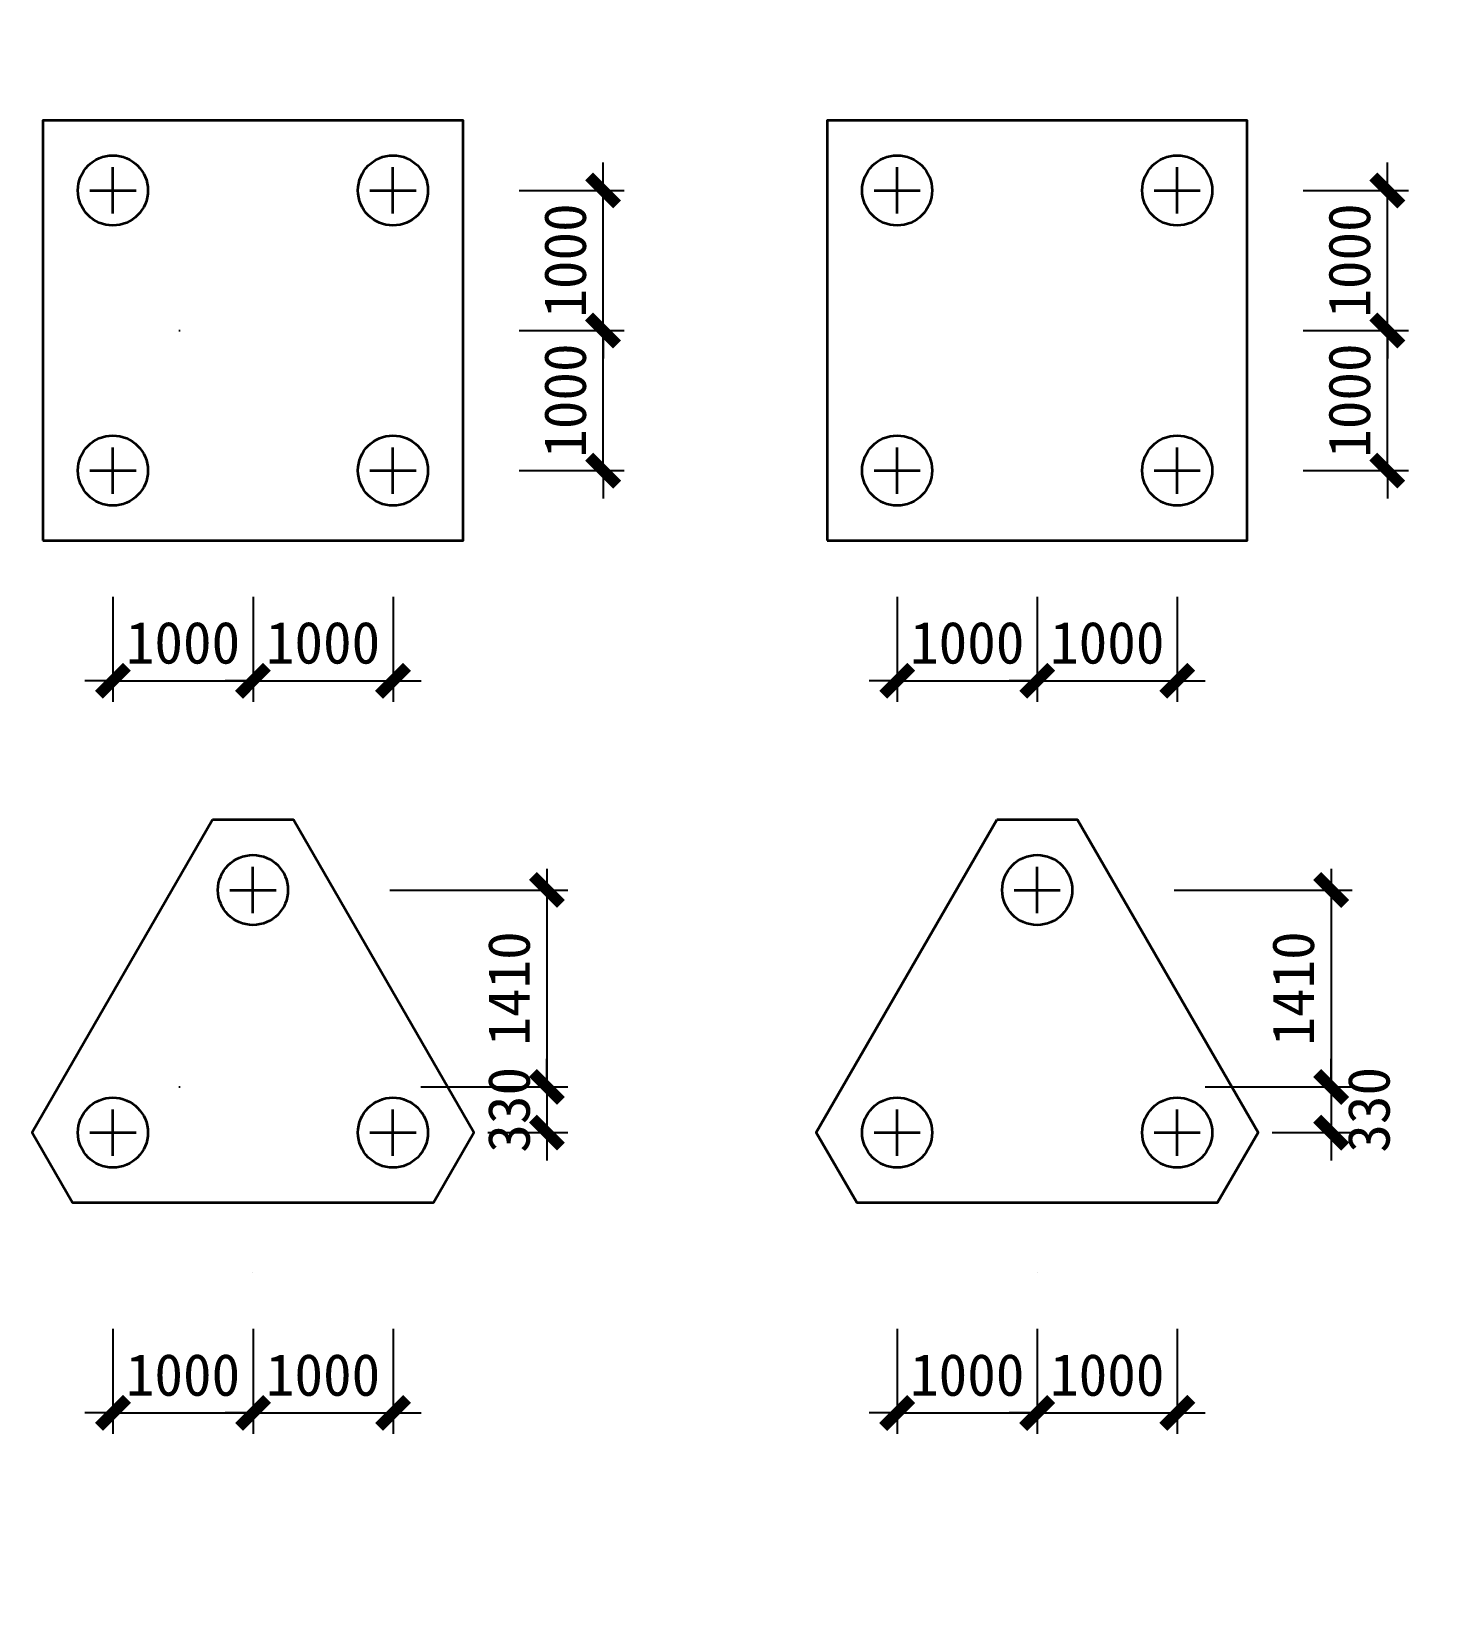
# Model space of a CAD drawing. Header units: millimetres. Extents: x -8252 to 341964, y -299084 to 206355.
# Drawn here: x 26817 to 36784, y 7842 to 19134 of the extents above; entities that cross this region are included whole.
import ezdxf

# ---------------------------------------------------------------- set-up
doc = ezdxf.new("R2010")
doc.units = ezdxf.units.MM
doc.header["$LTSCALE"] = 500
doc.header["$PDMODE"] = 2
doc.header["$PDSIZE"] = 200
doc.linetypes.add('DASHDOT', pattern=[25.4, 12.7, -6.35, 0, -6.35])
doc.layers.add('dim____', color=70, linetype='Continuous')
doc.layers.add('DOTE', color=20, linetype='DASHDOT')
doc.layers.add('s121', color=2, linetype='Continuous', lineweight=35)
doc.layers.add('zkz', color=200, linetype='Continuous', lineweight=35)
doc.styles.add('宋体', font='')
doc.styles.get('宋体').set_extended_font_data('宋体')
doc.dimstyles.new('ISO-25', dxfattribs={"dimtxt": 2.5, "dimasz": 2.5, "dimexe": 1.25, "dimexo": 0.625, "dimtad": 1, "dimtxsty": 'Standard', "dimcen": 2.5, "dimadec": 0, "dimazin": 0, "dimtfac": 1, "dimtmove": 0, "dimatfit": 3, "dimfxl": 1, "dimarcsym": 0})

# ---------------------------------------------------------------- blocks, each defined once
blk = doc.blocks.new('_ArchTick')
at = {"color": 0, "linetype": 'ByBlock', "const_width": 0.4}
blk.add_lwpolyline([(-0.5, -0.5), (0.5, 0.5)], dxfattribs=at)
blk = doc.blocks.new('*D698')
at = {"layer": 'Defpoints', "color": 0, "transparency": 16777216}
for p in [(27398, 15500), (28398, 15500), (28398, 14500)]:
    blk.add_point(p, dxfattribs=at)
at = {"layer": 'dim____', "color": 0, "lineweight": -2, "transparency": 16777216}
for p, q in [((27398, 15100), (27398, 14350)), ((28398, 15100), (28398, 14350)), ((27398, 14500), (27198, 14500)), ((27398, 14500), (28398, 14500)), ((28398, 14500), (28598, 14500))]:
    blk.add_line(p, q, dxfattribs=at)
at = {"layer": 'dim____', "color": 0, "lineweight": -2, "transparency": 16777216, "xscale": 200, "yscale": 200, "zscale": 200}
blk.add_blockref('_ArchTick', (27398, 14500), dxfattribs=at)
at = {"layer": 'dim____', "color": 0, "lineweight": -2, "transparency": 16777216, "xscale": 200, "yscale": 200, "zscale": 200, "rotation": 180}
blk.add_blockref('_ArchTick', (28398, 14500), dxfattribs=at)
at = {"layer": 'dim____', "color": 7, "transparency": 16777216, "insert": (27898, 14770), "char_height": 300, "attachment_point": 5, "style": '宋体'}
blk.add_mtext('1000', dxfattribs=at)
blk = doc.blocks.new('*D699')
at = {"layer": 'Defpoints', "color": 0, "transparency": 16777216}
for p in [(28398, 15500), (29398, 15500), (29398, 14500)]:
    blk.add_point(p, dxfattribs=at)
at = {"layer": 'dim____', "color": 0, "lineweight": -2, "transparency": 16777216}
for p, q in [((28398, 15100), (28398, 14350)), ((29398, 15100), (29398, 14350)), ((28398, 14500), (28198, 14500)), ((28398, 14500), (29398, 14500)), ((29398, 14500), (29598, 14500))]:
    blk.add_line(p, q, dxfattribs=at)
at = {"layer": 'dim____', "color": 0, "lineweight": -2, "transparency": 16777216, "xscale": 200, "yscale": 200, "zscale": 200}
blk.add_blockref('_ArchTick', (28398, 14500), dxfattribs=at)
at = {"layer": 'dim____', "color": 0, "lineweight": -2, "transparency": 16777216, "xscale": 200, "yscale": 200, "zscale": 200, "rotation": 180}
blk.add_blockref('_ArchTick', (29398, 14500), dxfattribs=at)
at = {"layer": 'dim____', "color": 7, "transparency": 16777216, "insert": (28898, 14770), "char_height": 300, "attachment_point": 5, "style": '宋体'}
blk.add_mtext('1000', dxfattribs=at)
blk = doc.blocks.new('*D700')
at = {"layer": 'Defpoints', "color": 0, "transparency": 16777216}
for p in [(29898, 17000), (30898, 17000), (29898, 16000)]:
    blk.add_point(p, dxfattribs=at)
at = {"layer": 'dim____', "color": 0, "lineweight": -2, "transparency": 16777216}
for p, q in [((30898, 17000), (30898, 17200)), ((30298, 17000), (31048, 17000)), ((30898, 16000), (30898, 17000)), ((30298, 16000), (31048, 16000)), ((30898, 16000), (30898, 15800))]:
    blk.add_line(p, q, dxfattribs=at)
at = {"layer": 'dim____', "color": 0, "lineweight": -2, "transparency": 16777216, "xscale": 200, "yscale": 200, "zscale": 200}
for p, rotation in [((30898, 17000), 270), ((30898, 16000), 90)]:
    blk.add_blockref('_ArchTick', p, dxfattribs=dict(at, rotation=rotation))
at = {"layer": 'dim____', "color": 7, "transparency": 16777216, "insert": (30628, 16500), "char_height": 300, "attachment_point": 5, "rotation": 90, "style": '宋体'}
blk.add_mtext('1000', dxfattribs=at)
blk = doc.blocks.new('*D701')
at = {"layer": 'Defpoints', "color": 0, "transparency": 16777216}
for p in [(29898, 18000), (30898, 18000), (29898, 17000)]:
    blk.add_point(p, dxfattribs=at)
at = {"layer": 'dim____', "color": 0, "lineweight": -2, "transparency": 16777216}
for p, q in [((30898, 18000), (30898, 18200)), ((30298, 18000), (31048, 18000)), ((30898, 17000), (30898, 18000)), ((30298, 17000), (31048, 17000)), ((30898, 17000), (30898, 16800))]:
    blk.add_line(p, q, dxfattribs=at)
at = {"layer": 'dim____', "color": 0, "lineweight": -2, "transparency": 16777216, "xscale": 200, "yscale": 200, "zscale": 200}
for p, rotation in [((30898, 18000), 270), ((30898, 17000), 90)]:
    blk.add_blockref('_ArchTick', p, dxfattribs=dict(at, rotation=rotation))
at = {"layer": 'dim____', "color": 7, "transparency": 16777216, "insert": (30628, 17500), "char_height": 300, "attachment_point": 5, "rotation": 90, "style": '宋体'}
blk.add_mtext('1000', dxfattribs=at)
blk = doc.blocks.new('*D702')
at = {"layer": 'Defpoints', "color": 0, "transparency": 16777216}
for p in [(27398, 10273), (28398, 10273), (28398, 9273)]:
    blk.add_point(p, dxfattribs=at)
at = {"layer": 'dim____', "color": 0, "lineweight": -2, "transparency": 16777216}
for p, q in [((27398, 9873), (27398, 9123)), ((28398, 9873), (28398, 9123)), ((27398, 9273), (27198, 9273)), ((27398, 9273), (28398, 9273)), ((28398, 9273), (28598, 9273))]:
    blk.add_line(p, q, dxfattribs=at)
at = {"layer": 'dim____', "color": 0, "lineweight": -2, "transparency": 16777216, "xscale": 200, "yscale": 200, "zscale": 200}
blk.add_blockref('_ArchTick', (27398, 9273), dxfattribs=at)
at = {"layer": 'dim____', "color": 0, "lineweight": -2, "transparency": 16777216, "xscale": 200, "yscale": 200, "zscale": 200, "rotation": 180}
blk.add_blockref('_ArchTick', (28398, 9273), dxfattribs=at)
at = {"layer": 'dim____', "color": 7, "transparency": 16777216, "insert": (27898, 9543), "char_height": 300, "attachment_point": 5, "style": '宋体'}
blk.add_mtext('1000', dxfattribs=at)
blk = doc.blocks.new('*D703')
at = {"layer": 'Defpoints', "color": 0, "transparency": 16777216}
for p in [(28398, 10273), (29398, 10273), (29398, 9273)]:
    blk.add_point(p, dxfattribs=at)
at = {"layer": 'dim____', "color": 0, "lineweight": -2, "transparency": 16777216}
for p, q in [((28398, 9873), (28398, 9123)), ((29398, 9873), (29398, 9123)), ((28398, 9273), (28198, 9273)), ((28398, 9273), (29398, 9273)), ((29398, 9273), (29598, 9273))]:
    blk.add_line(p, q, dxfattribs=at)
at = {"layer": 'dim____', "color": 0, "lineweight": -2, "transparency": 16777216, "xscale": 200, "yscale": 200, "zscale": 200}
blk.add_blockref('_ArchTick', (28398, 9273), dxfattribs=at)
at = {"layer": 'dim____', "color": 0, "lineweight": -2, "transparency": 16777216, "xscale": 200, "yscale": 200, "zscale": 200, "rotation": 180}
blk.add_blockref('_ArchTick', (29398, 9273), dxfattribs=at)
at = {"layer": 'dim____', "color": 7, "transparency": 16777216, "insert": (28898, 9543), "char_height": 300, "attachment_point": 5, "style": '宋体'}
blk.add_mtext('1000', dxfattribs=at)
blk = doc.blocks.new('*D704')
at = {"layer": 'Defpoints', "color": 0, "transparency": 16777216}
for p in [(28975, 13006), (29497, 11600), (30497, 11600)]:
    blk.add_point(p, dxfattribs=at)
at = {"layer": 'dim____', "color": 0, "lineweight": -2, "transparency": 16777216}
for p, q in [((30497, 13156), (30497, 11450)), ((29375, 13006), (30647, 13006)), ((29897, 11600), (30647, 11600))]:
    blk.add_line(p, q, dxfattribs=at)
at = {"layer": 'dim____', "color": 0, "lineweight": -2, "transparency": 16777216, "xscale": 200, "yscale": 200, "zscale": 200}
for p, rotation in [((30497, 13006), 90), ((30497, 11600), 270)]:
    blk.add_blockref('_ArchTick', p, dxfattribs=dict(at, rotation=rotation))
at = {"layer": 'dim____', "color": 7, "transparency": 16777216, "insert": (30227, 12303), "char_height": 300, "attachment_point": 5, "rotation": 90, "style": '宋体'}
blk.add_mtext('1410', dxfattribs=at)
blk = doc.blocks.new('*D705')
at = {"layer": 'Defpoints', "color": 0, "transparency": 16777216}
for p in [(29497, 11600), (29975, 11274), (30497, 11274)]:
    blk.add_point(p, dxfattribs=at)
at = {"layer": 'dim____', "color": 0, "lineweight": -2, "transparency": 16777216}
for p, q in [((30497, 11600), (30497, 11800)), ((29597, 11600), (30647, 11600)), ((30497, 11600), (30497, 11274)), ((30075, 11274), (30647, 11274)), ((30497, 11274), (30497, 11074))]:
    blk.add_line(p, q, dxfattribs=at)
at = {"layer": 'dim____', "color": 0, "lineweight": -2, "transparency": 16777216, "xscale": 200, "yscale": 200, "zscale": 200}
for p, rotation in [((30497, 11600), 270), ((30497, 11274), 90)]:
    blk.add_blockref('_ArchTick', p, dxfattribs=dict(at, rotation=rotation))
at = {"layer": 'dim____', "color": 7, "transparency": 16777216, "insert": (30227, 11437), "char_height": 300, "attachment_point": 5, "rotation": 90, "style": '宋体'}
blk.add_mtext('330', dxfattribs=at)
blk = doc.blocks.new('*D708')
at = {"layer": 'Defpoints', "color": 0, "transparency": 16777216}
for p in [(32998, 15500), (33998, 15500), (33998, 14500)]:
    blk.add_point(p, dxfattribs=at)
at = {"layer": 'dim____', "color": 0, "lineweight": -2, "transparency": 16777216}
for p, q in [((32998, 15100), (32998, 14350)), ((33998, 15100), (33998, 14350)), ((32998, 14500), (32798, 14500)), ((32998, 14500), (33998, 14500)), ((33998, 14500), (34198, 14500))]:
    blk.add_line(p, q, dxfattribs=at)
at = {"layer": 'dim____', "color": 0, "lineweight": -2, "transparency": 16777216, "xscale": 200, "yscale": 200, "zscale": 200}
blk.add_blockref('_ArchTick', (32998, 14500), dxfattribs=at)
at = {"layer": 'dim____', "color": 0, "lineweight": -2, "transparency": 16777216, "xscale": 200, "yscale": 200, "zscale": 200, "rotation": 180}
blk.add_blockref('_ArchTick', (33998, 14500), dxfattribs=at)
at = {"layer": 'dim____', "color": 7, "transparency": 16777216, "insert": (33498, 14770), "char_height": 300, "attachment_point": 5, "style": '宋体'}
blk.add_mtext('1000', dxfattribs=at)
blk = doc.blocks.new('*D709')
at = {"layer": 'Defpoints', "color": 0, "transparency": 16777216}
for p in [(33998, 15500), (34998, 15500), (34998, 14500)]:
    blk.add_point(p, dxfattribs=at)
at = {"layer": 'dim____', "color": 0, "lineweight": -2, "transparency": 16777216}
for p, q in [((33998, 15100), (33998, 14350)), ((34998, 15100), (34998, 14350)), ((33998, 14500), (33798, 14500)), ((33998, 14500), (34998, 14500)), ((34998, 14500), (35198, 14500))]:
    blk.add_line(p, q, dxfattribs=at)
at = {"layer": 'dim____', "color": 0, "lineweight": -2, "transparency": 16777216, "xscale": 200, "yscale": 200, "zscale": 200}
blk.add_blockref('_ArchTick', (33998, 14500), dxfattribs=at)
at = {"layer": 'dim____', "color": 0, "lineweight": -2, "transparency": 16777216, "xscale": 200, "yscale": 200, "zscale": 200, "rotation": 180}
blk.add_blockref('_ArchTick', (34998, 14500), dxfattribs=at)
at = {"layer": 'dim____', "color": 7, "transparency": 16777216, "insert": (34498, 14770), "char_height": 300, "attachment_point": 5, "style": '宋体'}
blk.add_mtext('1000', dxfattribs=at)
blk = doc.blocks.new('*D710')
at = {"layer": 'Defpoints', "color": 0, "transparency": 16777216}
for p in [(35498, 17000), (36498, 17000), (35498, 16000)]:
    blk.add_point(p, dxfattribs=at)
at = {"layer": 'dim____', "color": 0, "lineweight": -2, "transparency": 16777216}
for p, q in [((36498, 17000), (36498, 17200)), ((35898, 17000), (36648, 17000)), ((36498, 16000), (36498, 17000)), ((35898, 16000), (36648, 16000)), ((36498, 16000), (36498, 15800))]:
    blk.add_line(p, q, dxfattribs=at)
at = {"layer": 'dim____', "color": 0, "lineweight": -2, "transparency": 16777216, "xscale": 200, "yscale": 200, "zscale": 200}
for p, rotation in [((36498, 17000), 270), ((36498, 16000), 90)]:
    blk.add_blockref('_ArchTick', p, dxfattribs=dict(at, rotation=rotation))
at = {"layer": 'dim____', "color": 7, "transparency": 16777216, "insert": (36228, 16500), "char_height": 300, "attachment_point": 5, "rotation": 90, "style": '宋体'}
blk.add_mtext('1000', dxfattribs=at)
blk = doc.blocks.new('*D711')
at = {"layer": 'Defpoints', "color": 0, "transparency": 16777216}
for p in [(35498, 18000), (36498, 18000), (35498, 17000)]:
    blk.add_point(p, dxfattribs=at)
at = {"layer": 'dim____', "color": 0, "lineweight": -2, "transparency": 16777216}
for p, q in [((36498, 18000), (36498, 18200)), ((35898, 18000), (36648, 18000)), ((36498, 17000), (36498, 18000)), ((35898, 17000), (36648, 17000)), ((36498, 17000), (36498, 16800))]:
    blk.add_line(p, q, dxfattribs=at)
at = {"layer": 'dim____', "color": 0, "lineweight": -2, "transparency": 16777216, "xscale": 200, "yscale": 200, "zscale": 200}
for p, rotation in [((36498, 18000), 270), ((36498, 17000), 90)]:
    blk.add_blockref('_ArchTick', p, dxfattribs=dict(at, rotation=rotation))
at = {"layer": 'dim____', "color": 7, "transparency": 16777216, "insert": (36228, 17500), "char_height": 300, "attachment_point": 5, "rotation": 90, "style": '宋体'}
blk.add_mtext('1000', dxfattribs=at)
blk = doc.blocks.new('*D744')
at = {"layer": 'Defpoints', "color": 0, "transparency": 16777216}
for p in [(32998, 10273), (33998, 10273), (33998, 9273)]:
    blk.add_point(p, dxfattribs=at)
at = {"layer": 'dim____', "color": 0, "lineweight": -2, "transparency": 16777216}
for p, q in [((32998, 9873), (32998, 9123)), ((33998, 9873), (33998, 9123)), ((32998, 9273), (32798, 9273)), ((32998, 9273), (33998, 9273)), ((33998, 9273), (34198, 9273))]:
    blk.add_line(p, q, dxfattribs=at)
at = {"layer": 'dim____', "color": 0, "lineweight": -2, "transparency": 16777216, "xscale": 200, "yscale": 200, "zscale": 200}
blk.add_blockref('_ArchTick', (32998, 9273), dxfattribs=at)
at = {"layer": 'dim____', "color": 0, "lineweight": -2, "transparency": 16777216, "xscale": 200, "yscale": 200, "zscale": 200, "rotation": 180}
blk.add_blockref('_ArchTick', (33998, 9273), dxfattribs=at)
at = {"layer": 'dim____', "color": 7, "transparency": 16777216, "insert": (33498, 9543), "char_height": 300, "attachment_point": 5, "style": '宋体'}
blk.add_mtext('1000', dxfattribs=at)
blk = doc.blocks.new('*D745')
at = {"layer": 'Defpoints', "color": 0, "transparency": 16777216}
for p in [(33998, 10273), (34998, 10273), (34998, 9273)]:
    blk.add_point(p, dxfattribs=at)
at = {"layer": 'dim____', "color": 0, "lineweight": -2, "transparency": 16777216}
for p, q in [((33998, 9873), (33998, 9123)), ((34998, 9873), (34998, 9123)), ((33998, 9273), (33798, 9273)), ((33998, 9273), (34998, 9273)), ((34998, 9273), (35198, 9273))]:
    blk.add_line(p, q, dxfattribs=at)
at = {"layer": 'dim____', "color": 0, "lineweight": -2, "transparency": 16777216, "xscale": 200, "yscale": 200, "zscale": 200}
blk.add_blockref('_ArchTick', (33998, 9273), dxfattribs=at)
at = {"layer": 'dim____', "color": 0, "lineweight": -2, "transparency": 16777216, "xscale": 200, "yscale": 200, "zscale": 200, "rotation": 180}
blk.add_blockref('_ArchTick', (34998, 9273), dxfattribs=at)
at = {"layer": 'dim____', "color": 7, "transparency": 16777216, "insert": (34498, 9543), "char_height": 300, "attachment_point": 5, "style": '宋体'}
blk.add_mtext('1000', dxfattribs=at)
blk = doc.blocks.new('*D746')
at = {"layer": 'Defpoints', "color": 0, "transparency": 16777216}
for p in [(34575, 13006), (35097, 11600), (36097, 11600)]:
    blk.add_point(p, dxfattribs=at)
at = {"layer": 'dim____', "color": 0, "lineweight": -2, "transparency": 16777216}
for p, q in [((36097, 13156), (36097, 11450)), ((34975, 13006), (36247, 13006)), ((35497, 11600), (36247, 11600))]:
    blk.add_line(p, q, dxfattribs=at)
at = {"layer": 'dim____', "color": 0, "lineweight": -2, "transparency": 16777216, "xscale": 200, "yscale": 200, "zscale": 200}
for p, rotation in [((36097, 13006), 90), ((36097, 11600), 270)]:
    blk.add_blockref('_ArchTick', p, dxfattribs=dict(at, rotation=rotation))
at = {"layer": 'dim____', "color": 7, "transparency": 16777216, "insert": (35827, 12303), "char_height": 300, "attachment_point": 5, "rotation": 90, "style": '宋体'}
blk.add_mtext('1410', dxfattribs=at)
blk = doc.blocks.new('*D747')
at = {"layer": 'Defpoints', "color": 0, "transparency": 16777216}
for p in [(35097, 11600), (35575, 11274), (36097, 11274)]:
    blk.add_point(p, dxfattribs=at)
at = {"layer": 'dim____', "color": 0, "lineweight": -2, "transparency": 16777216}
for p, q in [((36097, 11600), (36097, 11800)), ((35197, 11600), (36247, 11600)), ((36097, 11600), (36097, 11274)), ((35675, 11274), (36247, 11274)), ((36097, 11274), (36097, 11074))]:
    blk.add_line(p, q, dxfattribs=at)
at = {"layer": 'dim____', "color": 0, "lineweight": -2, "transparency": 16777216, "xscale": 200, "yscale": 200, "zscale": 200}
for p, rotation in [((36097, 11600), 270), ((36097, 11274), 90)]:
    blk.add_blockref('_ArchTick', p, dxfattribs=dict(at, rotation=rotation))
at = {"layer": 'dim____', "color": 7, "transparency": 16777216, "insert": (36367, 11437), "char_height": 300, "attachment_point": 5, "rotation": 90, "style": '宋体'}
blk.add_mtext('330', dxfattribs=at)

msp = doc.modelspace()

# ---------------------------------------------------------------- linework, layer by layer
at = {"layer": 'DOTE', "ltscale": 5}
for p, q in [((28397.528, 57900.374), (28397.528, -3449.626)), ((33997.528, 57900.374), (33997.528, -3449.626)), ((75497.528, 17000.374), (-3452.472, 17000.374)), ((75497.528, 11600.374), (-3452.472, 11600.374))]:
    msp.add_line(p, q, dxfattribs=at)
at = {"layer": 's121'}
for points in [[(26897.528, 15500.374), (29897.528, 15500.374), (29897.528, 18500.374), (26897.528, 18500.374)], [(32497.528, 15500.374), (35497.528, 15500.374), (35497.528, 18500.374), (32497.528, 18500.374)], [(28108.852, 13506.074), (26820.179, 11274.023), (27108.852, 10774.023), (29686.204, 10774.024), (29974.878, 11274.024), (28686.204, 13506.075)], [(33708.852, 13506.074), (32420.179, 11274.023), (32708.852, 10774.023), (35286.204, 10774.024), (35574.88, 11274.024), (34286.204, 13506.075)]]:
    msp.add_lwpolyline(points, close=True, dxfattribs=at)
at = {"layer": 'zkz'}
for p, q in [((27397.528, 17835.374), (27397.528, 18165.374)), ((29397.528, 17835.374), (29397.528, 18165.374)), ((32997.528, 17835.374), (32997.528, 18165.374)), ((34997.528, 17835.374), (34997.528, 18165.374)), ((27232.528, 18000.374), (27562.528, 18000.374)), ((29232.528, 18000.374), (29562.528, 18000.374)), ((32832.528, 18000.374), (33162.528, 18000.374)), ((34832.528, 18000.374), (35162.528, 18000.374)), ((27397.528, 15835.374), (27397.528, 16165.374)), ((29397.528, 15835.374), (29397.528, 16165.374)), ((32997.528, 15835.374), (32997.528, 16165.374)), ((34997.528, 15835.374), (34997.528, 16165.374)), ((27232.528, 16000.374), (27562.528, 16000.374)), ((29232.528, 16000.374), (29562.528, 16000.374)), ((32832.528, 16000.374), (33162.528, 16000.374)), ((34832.528, 16000.374), (35162.528, 16000.374)), ((28397.528, 12841.074), (28397.528, 13171.074)), ((33997.528, 12841.074), (33997.528, 13171.074)), ((28232.528, 13006.074), (28562.528, 13006.074)), ((33832.528, 13006.074), (34162.528, 13006.074)), ((27397.528, 11109.023), (27397.528, 11439.023)), ((29397.528, 11109.024), (29397.528, 11439.024)), ((32997.528, 11109.023), (32997.528, 11439.023)), ((34997.528, 11109.024), (34997.528, 11439.024)), ((27232.528, 11274.023), (27562.528, 11274.023)), ((29232.528, 11274.024), (29562.528, 11274.024)), ((32832.528, 11274.023), (33162.528, 11274.023)), ((34832.528, 11274.024), (35162.528, 11274.024))]:
    msp.add_line(p, q, dxfattribs=at)
for centre in [(27397.528, 18000.374), (29397.528, 18000.374), (32997.528, 18000.374), (34997.528, 18000.374), (27397.528, 16000.374), (29397.528, 16000.374), (32997.528, 16000.374), (34997.528, 16000.374), (28397.528, 13006.074), (33997.528, 13006.074), (27397.528, 11274.023), (29397.528, 11274.024), (32997.528, 11274.023), (34997.528, 11274.024)]:
    msp.add_circle(centre, 250, dxfattribs=at)

# ---------------------------------------------------------------- dimensions: what is measured, and where the dimension line sits
at = {"layer": 'dim____'}
for base, p1, p2, override, picture, middle in [((30897.528, 18000.374), (29897.528, 17000.374), (29897.528, 18000.374), {"dimtxt": 300, "dimasz": 200, "dimexe": 150, "dimexo": 400, "dimgap": 120, "dimtad": 1, "dimrnd": 10, "dimtxsty": '宋体', "dimblk1": 'ArchTick', "dimblk2": 'ArchTick', "dimsah": 1, "dimdle": 150, "dimclrt": 7, "dimtix": 1, "dimtmove": 0}, '*D701', (30627.528, 17500.374)), ((36497.528, 18000.374), (35497.528, 17000.374), (35497.528, 18000.374), {"dimtxt": 300, "dimasz": 200, "dimexe": 150, "dimexo": 400, "dimgap": 120, "dimtad": 1, "dimrnd": 10, "dimtxsty": '宋体', "dimblk1": 'ArchTick', "dimblk2": 'ArchTick', "dimsah": 1, "dimdle": 150, "dimclrt": 7, "dimtix": 1, "dimtmove": 0}, '*D711', (36227.528, 17500.374)), ((30897.528, 17000.374), (29897.528, 16000.374), (29897.528, 17000.374), {"dimtxt": 300, "dimasz": 200, "dimexe": 150, "dimexo": 400, "dimgap": 120, "dimtad": 1, "dimrnd": 10, "dimtxsty": '宋体', "dimblk1": 'ArchTick', "dimblk2": 'ArchTick', "dimsah": 1, "dimdle": 150, "dimclrt": 7, "dimtix": 1, "dimtmove": 0}, '*D700', (30627.528, 16500.374)), ((36497.528, 17000.374), (35497.528, 16000.374), (35497.528, 17000.374), {"dimtxt": 300, "dimasz": 200, "dimexe": 150, "dimexo": 400, "dimgap": 120, "dimtad": 1, "dimrnd": 10, "dimtxsty": '宋体', "dimblk1": 'ArchTick', "dimblk2": 'ArchTick', "dimsah": 1, "dimdle": 150, "dimclrt": 7, "dimtix": 1, "dimtmove": 0}, '*D710', (36227.528, 16500.374)), ((30497.207, 11600.374), (28974.879, 13006.074), (29497.207, 11600.374), {"dimtxt": 300, "dimasz": 200, "dimexe": 150, "dimexo": 400, "dimgap": 120, "dimtad": 1, "dimrnd": 10, "dimtxsty": '宋体', "dimblk1": 'ArchTick', "dimblk2": 'ArchTick', "dimsah": 1, "dimdle": 150, "dimclrt": 7, "dimtix": 1, "dimtmove": 0}, '*D704', (30227.207, 12303.224)), ((36097.207, 11600.374), (34574.879, 13006.074), (35097.207, 11600.374), {"dimtxt": 300, "dimasz": 200, "dimexe": 150, "dimexo": 400, "dimgap": 120, "dimtad": 1, "dimrnd": 10, "dimtxsty": '宋体', "dimblk1": 'ArchTick', "dimblk2": 'ArchTick', "dimsah": 1, "dimdle": 150, "dimclrt": 7, "dimtix": 1, "dimtmove": 0}, '*D746', (35827.207, 12303.224)), ((30497.207, 11274.024), (29497.207, 11600.374), (29974.878, 11274.024), {"dimtxt": 300, "dimasz": 200, "dimexe": 150, "dimexo": 100, "dimgap": 120, "dimtad": 1, "dimrnd": 10, "dimtxsty": '宋体', "dimblk1": 'ArchTick', "dimblk2": 'ArchTick', "dimsah": 1, "dimdle": 150, "dimclrt": 7, "dimtix": 1, "dimtmove": 0}, '*D705', (30227.207, 11437.199)), ((36097.207, 11274.024), (35097.207, 11600.374), (35574.878, 11274.024), {"dimtxt": 300, "dimasz": 200, "dimexe": 150, "dimexo": 100, "dimgap": 120, "dimtad": 2, "dimrnd": 10, "dimtxsty": '宋体', "dimblk1": 'ArchTick', "dimblk2": 'ArchTick', "dimsah": 1, "dimdle": 150, "dimclrt": 7, "dimtix": 1}, '*D747', (36367.207, 11437.199))]:
    dim = msp.add_linear_dim(base=base, p1=p1, p2=p2, angle=90, dimstyle='ISO-25', override=override, dxfattribs=at)
    dim.commit()
    dim.dimension.update_dxf_attribs({"geometry": picture, "text_midpoint": middle})
for base, p1, p2, override, picture, middle in [((28397.714, 14500.374), (27397.714, 15500.374), (28397.714, 15500.374), {"dimtxt": 300, "dimasz": 200, "dimexe": 150, "dimexo": 400, "dimgap": 120, "dimtad": 1, "dimrnd": 100, "dimtxsty": '宋体', "dimblk1": 'ArchTick', "dimblk2": 'ArchTick', "dimsah": 1, "dimdle": 150, "dimclrt": 7, "dimtix": 1, "dimtmove": 0}, '*D698', (27897.714, 14770.374)), ((29397.714, 14500.374), (28397.714, 15500.374), (29397.714, 15500.374), {"dimtxt": 300, "dimasz": 200, "dimexe": 150, "dimexo": 400, "dimgap": 120, "dimtad": 1, "dimrnd": 100, "dimtxsty": '宋体', "dimblk1": 'ArchTick', "dimblk2": 'ArchTick', "dimsah": 1, "dimdle": 150, "dimclrt": 7, "dimtix": 1, "dimtmove": 0}, '*D699', (28897.714, 14770.374)), ((33997.714, 14500.374), (32997.714, 15500.374), (33997.714, 15500.374), {"dimtxt": 300, "dimasz": 200, "dimexe": 150, "dimexo": 400, "dimgap": 120, "dimtad": 1, "dimrnd": 100, "dimtxsty": '宋体', "dimblk1": 'ArchTick', "dimblk2": 'ArchTick', "dimsah": 1, "dimdle": 150, "dimclrt": 7, "dimtix": 1, "dimtmove": 0}, '*D708', (33497.714, 14770.374)), ((34997.714, 14500.374), (33997.714, 15500.374), (34997.714, 15500.374), {"dimtxt": 300, "dimasz": 200, "dimexe": 150, "dimexo": 400, "dimgap": 120, "dimtad": 1, "dimrnd": 100, "dimtxsty": '宋体', "dimblk1": 'ArchTick', "dimblk2": 'ArchTick', "dimsah": 1, "dimdle": 150, "dimclrt": 7, "dimtix": 1, "dimtmove": 0}, '*D709', (34497.714, 14770.374)), ((28397.63, 9273.022), (27397.63, 10273.022), (28397.63, 10273.022), {"dimtxt": 300, "dimasz": 200, "dimexe": 150, "dimexo": 400, "dimgap": 120, "dimtad": 1, "dimrnd": 10, "dimtxsty": '宋体', "dimblk1": 'ArchTick', "dimblk2": 'ArchTick', "dimsah": 1, "dimdle": 150, "dimclrt": 7, "dimtix": 1, "dimtmove": 0}, '*D702', (27897.63, 9543.022)), ((29397.63, 9273.022), (28397.63, 10273.022), (29397.63, 10273.022), {"dimtxt": 300, "dimasz": 200, "dimexe": 150, "dimexo": 400, "dimgap": 120, "dimtad": 1, "dimrnd": 10, "dimtxsty": '宋体', "dimblk1": 'ArchTick', "dimblk2": 'ArchTick', "dimsah": 1, "dimdle": 150, "dimclrt": 7, "dimtix": 1, "dimtmove": 0}, '*D703', (28897.63, 9543.022)), ((33997.63, 9273.022), (32997.63, 10273.022), (33997.63, 10273.022), {"dimtxt": 300, "dimasz": 200, "dimexe": 150, "dimexo": 400, "dimgap": 120, "dimtad": 1, "dimrnd": 10, "dimtxsty": '宋体', "dimblk1": 'ArchTick', "dimblk2": 'ArchTick', "dimsah": 1, "dimdle": 150, "dimclrt": 7, "dimtix": 1, "dimtmove": 0}, '*D744', (33497.63, 9543.022)), ((34997.63, 9273.022), (33997.63, 10273.022), (34997.63, 10273.022), {"dimtxt": 300, "dimasz": 200, "dimexe": 150, "dimexo": 400, "dimgap": 120, "dimtad": 1, "dimrnd": 10, "dimtxsty": '宋体', "dimblk1": 'ArchTick', "dimblk2": 'ArchTick', "dimsah": 1, "dimdle": 150, "dimclrt": 7, "dimtix": 1, "dimtmove": 0}, '*D745', (34497.63, 9543.022))]:
    dim = msp.add_linear_dim(base=base, p1=p1, p2=p2, dimstyle='ISO-25', override=override, dxfattribs=at)
    dim.commit()
    dim.dimension.update_dxf_attribs({"geometry": picture, "text_midpoint": middle})

doc.saveas('drawing.dxf')
